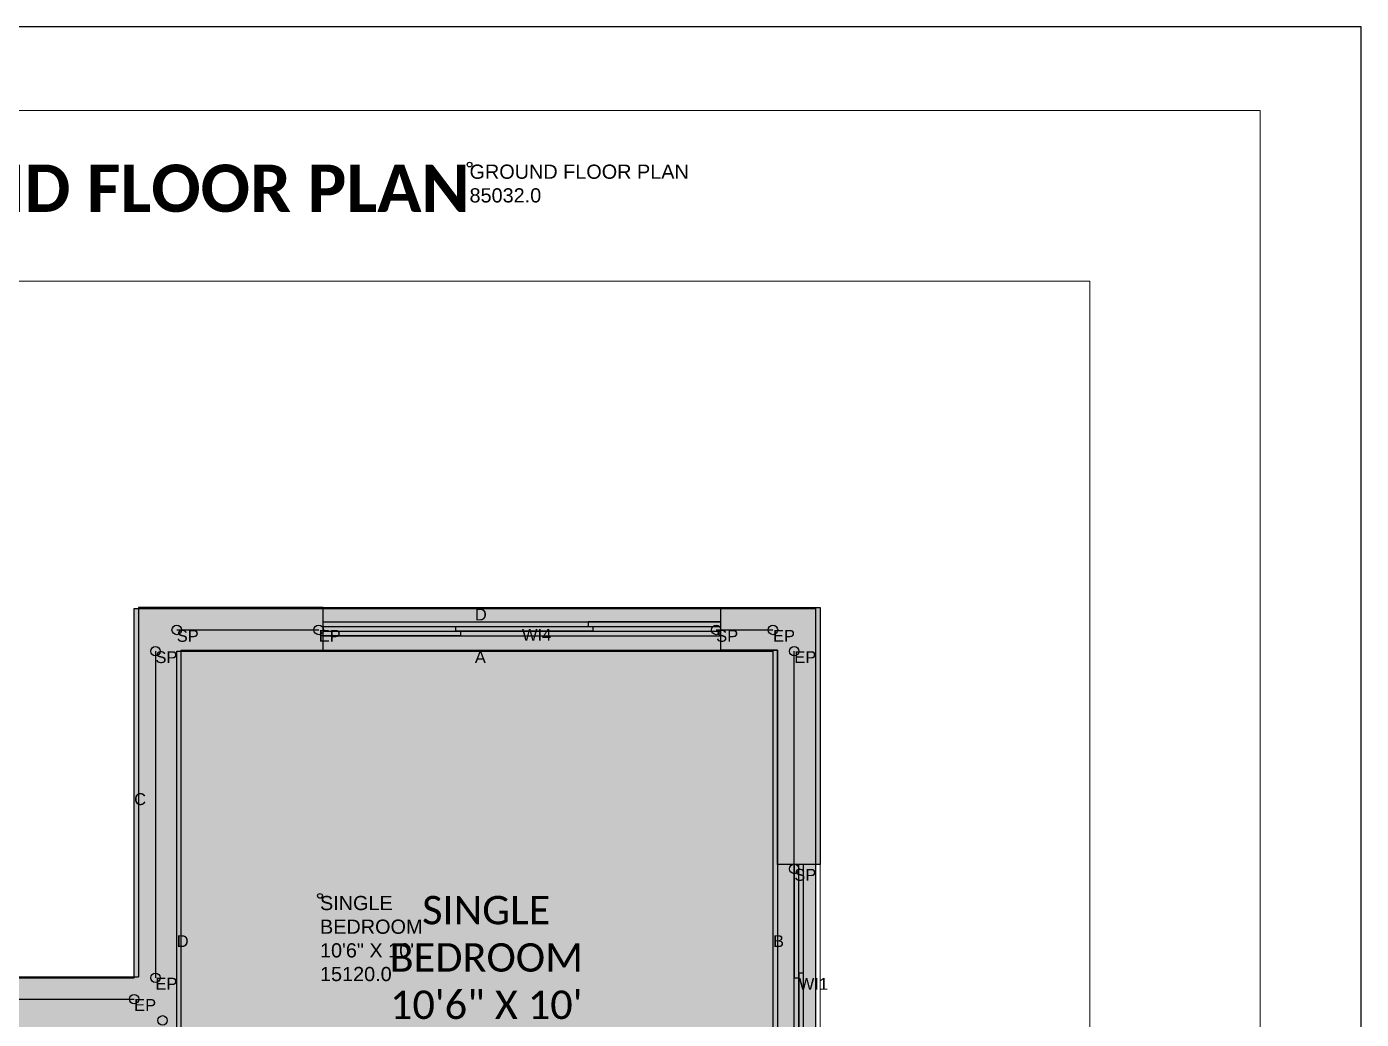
# Model space of a CAD drawing. Header units: inches. Extents: x 208 to 2767, y 154 to 849.
# Drawn here: x 468.3 to 750.3, y 639.2 to 849 of the extents above; entities that cross this region are included whole.
import ezdxf

# ---------------------------------------------------------------- set-up
doc = ezdxf.new("R2010")
doc.units = ezdxf.units.IN
for name, color, linetype, lineweight in [('A-wall_Partheight', 2, 'Continuous', 20), ('A-window frame', 252, 'Continuous', 25), ('A_Glaze_window and louvers', 141, 'Continuous', 30), ('A_text', 7, 'Continuous', 25), ('DIM PLAN', 8, 'Continuous', 18), ('L_vegetation_shrubs and groundcover', 3, 'Continuous', 13)]:
    doc.layers.add(name, color=color, linetype=linetype, lineweight=lineweight)
for name, color, linetype in [('A_hatch wall', 253, 'Continuous'), ('CenterLines', 7, 'Continuous'), ('PP-OUTER', 50, 'Continuous'), ('PP-ROOM1', 3, 'Continuous'), ('PP-Wall', 253, 'Continuous')]:
    doc.layers.add(name, color=color, linetype=linetype)
doc.styles.get("Standard").update_dxf_attribs({"font": 'arial.ttf'})

# ---------------------------------------------------------------- blocks, each defined once
blk = doc.blocks.new('A$C4C475DD6')
at = {"layer": 'A-wall_Partheight', "linetype": 'Continuous'}
blk.add_lwpolyline([(0, 9), (48, 9), (48, 0), (0, 0)], close=True, dxfattribs=at)
at = {"layer": 'A-window frame', "ltscale": 10}
for p, q in [((48, 5.5), (0, 5.5)), ((48, 4.5), (0, 4.5)), ((48, 3.5), (0, 3.5))]:
    blk.add_line(p, q, dxfattribs=at)
at = {"layer": 'A_Glaze_window and louvers', "ltscale": 10}
for points in [[(0, 5.5), (24, 5.5), (24, 4.5), (0, 4.5)], [(23, 4.5), (48, 4.5), (48, 3.5), (23, 3.5)]]:
    blk.add_lwpolyline(points, close=True, dxfattribs=at)
blk = doc.blocks.new('A$C41C6701B')
at = {"layer": 'A-wall_Partheight', "linetype": 'Continuous'}
blk.add_lwpolyline([(9, 84), (9, 0), (0, 0), (0, 84)], close=True, dxfattribs=at)
at = {"layer": 'A-window frame', "linetype": 'Continuous'}
for p, q in [((3, 0), (3, 84)), ((4, 0), (4, 84)), ((5, 0), (5, 84)), ((6, 0), (6, 84))]:
    blk.add_line(p, q, dxfattribs=at)
at = {"layer": 'A_Glaze_window and louvers', "ltscale": 10}
for points in [[(5, 84), (6, 84), (6, 56), (5, 56)], [(5, 57), (4, 57), (4, 28), (5, 28)], [(4, 29), (3, 29), (3, 0), (4, 0)]]:
    blk.add_lwpolyline(points, close=True, dxfattribs=at)

msp = doc.modelspace()

# ---------------------------------------------------------------- hatches: boundary and pattern name
at = {"layer": 'A_hatch wall'}
h = msp.add_hatch(color=250, dxfattribs=at)
h.dxf.hatch_style = 1
h.paths.add_polyline_path([(500.95, 717.23), (530.95, 717.23), (530.95, 726.23), (491.95, 726.23), (491.95, 648.23), (443.95, 648.23), (335.95, 648.23), (335.95, 517.28), (344.95, 517.28), (344.95, 537.23), (452.95, 537.23), (452.95, 543.23), (344.95, 543.23), (344.95, 639.23), (443.95, 639.23), (494.95, 639.23), (494.95, 591.23), (500.95, 591.23)])
h.paths.add_polyline_path([(635.95, 726.23), (614.95, 726.23), (614.95, 717.23), (626.95, 717.23), (626.95, 671.96), (635.95, 671.96)])
h.paths.add_polyline_path([(635.95, 623.96), (626.95, 623.96), (626.95, 597.23), (536.95, 597.23), (536.95, 591.23), (626.95, 591.23), (626.95, 579.23), (635.95, 579.23)])
h.paths.add_polyline_path([(635.95, 555.23), (626.95, 555.23), (626.95, 543.23), (542.95, 543.23), (542.95, 561.23), (536.95, 561.23), (536.95, 543.23), (500.95, 543.23), (500.95, 561.23), (494.95, 561.23), (494.95, 537.23), (494.95, 513.23), (500.95, 513.23), (500.95, 537.23), (626.95, 537.23), (626.95, 517.28), (635.95, 517.28)])
h.paths.add_polyline_path([(635.95, 433.28), (626.95, 433.28), (626.95, 411.23), (596.95, 411.23), (567.04, 411.3), (567.04, 402.23), (596.95, 402.23), (635.95, 402.23)])
h.paths.add_polyline_path([(344.95, 433.28), (335.95, 433.28), (335.95, 402.23), (351.04, 402.23), (351.04, 411.23), (344.95, 411.23)])
h.paths.add_polyline_path([(519.04, 411.23), (494.95, 411.23), (494.95, 411.23), (494.95, 402.23), (500.95, 402.23), (519.04, 402.23)])
h.paths.add_polyline_path([(446.95, 411.23), (435.04, 411.23), (435.04, 402.23), (446.95, 402.23)])
at = {"layer": 'PP-ROOM HATCH 0'}
msp.add_hatch(color=2, dxfattribs=at).paths.add_polyline_path([(335, 517), (335, 648), (491, 648), (491, 726), (635, 726), (635, 402), (335, 402), (335, 517)])
at = {"layer": 'PP-ROOM HATCH 10'}
msp.add_hatch(color=2, dxfattribs=at).paths.add_polyline_path([(335, 517), (335, 648), (491, 648), (491, 726), (635, 726), (635, 402), (335, 402), (335, 517)])
at = {"layer": 'PP-ROOM HATCH 11'}
msp.add_hatch(color=2, dxfattribs=at).paths.add_polyline_path([(335, 517), (335, 648), (491, 648), (491, 726), (635, 726), (635, 402), (335, 402), (335, 517)])
at = {"layer": 'PP-ROOM HATCH 3'}
msp.add_hatch(color=2, dxfattribs=at).paths.add_polyline_path([(500, 717), (626, 717), (626, 597), (500, 597), (500, 717)])
at = {"layer": 'PP-ROOM HATCH 4'}
msp.add_hatch(color=2, dxfattribs=at).paths.add_polyline_path([(335, 517), (335, 648), (491, 648), (491, 726), (635, 726), (635, 402), (335, 402), (335, 517)])
at = {"layer": 'PP-ROOM HATCH 8'}
msp.add_hatch(color=2, dxfattribs=at).paths.add_polyline_path([(335, 517), (335, 648), (491, 648), (491, 726), (635, 726), (635, 402), (335, 402), (335, 517)])
at = {"layer": 'PP-ROOM HATCH 9'}
msp.add_hatch(color=2, dxfattribs=at).paths.add_polyline_path([(335, 517), (335, 648), (491, 648), (491, 726), (635, 726), (635, 402), (335, 402), (335, 517)])

# ---------------------------------------------------------------- linework, layer by layer
at = {"layer": 'CenterLines'}
for p, q in [((500, 721.5), (530, 721.5)), ((614, 721.5), (626, 721.5)), ((495.5, 717), (495.5, 648)), ((630.5, 671), (630.5, 717)), ((344, 643.5), (491, 643.5))]:
    msp.add_line(p, q, dxfattribs=at)
at = {"layer": 'debug', "color": 2}
for centre in [(500, 721.5), (530, 721.5), (614, 721.5), (626, 721.5), (495.5, 717), (630.5, 717), (630.5, 671), (495.5, 648), (491, 643.5), (497, 639)]:
    msp.add_circle(centre, 1, dxfattribs=at)
at = {"layer": 'DIM PLAN'}
msp.add_lwpolyline([(526.65, 227.23), (692.95, 227.23), (692.95, 795.23), (278.95, 795.23), (278.95, 227.23), (446.65, 227.23)], dxfattribs=at)
at = {"layer": 'L_vegetation_shrubs and groundcover', "ltscale": 10}
msp.add_lwpolyline([(242.95, 174.23), (728.95, 174.23), (728.95, 831.23), (242.95, 831.23)], close=True, dxfattribs=at)
at = {"layer": 'PP ROOM-AREA', "color": 4}
for centre in [(561.88, 819.83), (530.28, 665.3)]:
    msp.add_circle(centre, 0.5, dxfattribs=at)
at = {"layer": 'PP-OUTER'}
msp.add_lwpolyline([(750.33, 848.97), (208.18, 848.97), (208.18, 153.86), (750.33, 153.86)], close=True, dxfattribs=at)
at = {"layer": 'PP-ROOM BOUNDRY 0'}
msp.add_lwpolyline([(335, 517), (335, 648), (491, 648), (491, 726), (635, 726), (635, 402), (335, 402), (335, 517)], dxfattribs=at)
at = {"layer": 'PP-ROOM BOUNDRY 10'}
msp.add_lwpolyline([(335, 517), (335, 648), (491, 648), (491, 726), (635, 726), (635, 402), (335, 402), (335, 517)], dxfattribs=at)
at = {"layer": 'PP-ROOM BOUNDRY 11'}
msp.add_lwpolyline([(335, 517), (335, 648), (491, 648), (491, 726), (635, 726), (635, 402), (335, 402), (335, 517)], dxfattribs=at)
at = {"layer": 'PP-ROOM BOUNDRY 3'}
msp.add_lwpolyline([(500, 717), (626, 717), (626, 597), (500, 597), (500, 717)], dxfattribs=at)
at = {"layer": 'PP-ROOM BOUNDRY 4'}
msp.add_lwpolyline([(335, 517), (335, 648), (491, 648), (491, 726), (635, 726), (635, 402), (335, 402), (335, 517)], dxfattribs=at)
at = {"layer": 'PP-ROOM BOUNDRY 8'}
msp.add_lwpolyline([(335, 517), (335, 648), (491, 648), (491, 726), (635, 726), (635, 402), (335, 402), (335, 517)], dxfattribs=at)
at = {"layer": 'PP-ROOM BOUNDRY 9'}
msp.add_lwpolyline([(335, 517), (335, 648), (491, 648), (491, 726), (635, 726), (635, 402), (335, 402), (335, 517)], dxfattribs=at)
at = {"layer": 'PP-ROOM1'}
msp.add_lwpolyline([(626.95, 597.23), (500.95, 597.23), (500.95, 717.23), (626.95, 717.23)], close=True, dxfattribs=at)
at = {"layer": 'PP-Wall', "ltscale": 10}
for p, q in [((491.95, 726.23), (491.95, 648.23)), ((530.95, 726.23), (491.95, 726.23)), ((530.95, 717.23), (530.95, 726.23)), ((614.95, 717.23), (614.95, 726.23)), ((614.95, 726.23), (635.95, 726.23)), ((635.95, 726.23), (635.95, 671.96)), ((500.95, 591.23), (500.95, 717.23)), ((500.95, 717.23), (530.95, 717.23)), ((626.95, 717.23), (614.95, 717.23)), ((626.95, 671.96), (626.95, 717.23)), ((635.95, 671.96), (626.95, 671.96)), ((335.95, 648.23), (491.95, 648.23))]:
    msp.add_line(p, q, dxfattribs=at)

# ---------------------------------------------------------------- block references
at = {"layer": 'A_Glaze_window and louvers', "linetype": 'Continuous', "xscale": -1}
for name, p, rotation in [('A$C41C6701B', (530.95, 717.23), 270.0000000000926), ('A$C4C475DD6', (635.95, 671.96), 89.99999999999991)]:
    msp.add_blockref(name, p, dxfattribs=dict(at, rotation=rotation))

# ---------------------------------------------------------------- texts
at = {"layer": 'A_text', "linetype": 'Continuous'}
for s, width, insert, char_height, attachment_point in [('{\\fCalibri|b1|i0|c0|p34;GROUND FLOOR PLAN }', 361.3909, (561.88, 819.83), 10, 3), ('\\pxqc;{\\fCalibri|b0|i0|c0|p34;SINGLE\\PBEDROOM\\P10\'6" X 10\'}', 70.264, (530.28, 665.3), 6, 1)]:
    msp.add_mtext_dynamic_manual_height_columns(s, width=width, gutter_width=1, heights=[0], dxfattribs=dict(at, insert=insert, char_height=char_height, attachment_point=attachment_point))
at = {"layer": 'debug', "char_height": 2.5, "attachment_point": 1}
for s, insert in [('SP', (500, 721.5)), ('EP', (530, 721.5)), ('SP', (614, 721.5)), ('EP', (626, 721.5)), ('SP', (495.5, 717)), ('EP', (630.5, 717)), ('SP', (630.5, 671)), ('EP', (495.5, 648)), ('EP', (491, 643.5))]:
    msp.add_mtext(s, dxfattribs=dict(at, insert=insert))
at = {"layer": 'PP ROOM-AREA', "char_height": 3, "attachment_point": 1}
for s, insert in [('GROUND FLOOR PLAN \\P85032.0', (561.88, 819.83)), ('SINGLE\\PBEDROOM\\P10\'6" X 10\'\\P15120.0', (530.28, 665.3))]:
    msp.add_mtext(s, dxfattribs=dict(at, insert=insert))
at = {"layer": 'PP-ROOM BOUNDRY 0', "char_height": 2.5, "attachment_point": 1}
for s, insert in [('D', (563, 726)), ('C', (491, 687))]:
    msp.add_mtext(s, dxfattribs=dict(at, insert=insert))
at = {"layer": 'PP-ROOM BOUNDRY 10', "char_height": 2.5, "attachment_point": 1}
for s, insert in [('D', (563, 726)), ('C', (491, 687))]:
    msp.add_mtext(s, dxfattribs=dict(at, insert=insert))
at = {"layer": 'PP-ROOM BOUNDRY 11', "char_height": 2.5, "attachment_point": 1}
for s, insert in [('D', (563, 726)), ('C', (491, 687))]:
    msp.add_mtext(s, dxfattribs=dict(at, insert=insert))
at = {"layer": 'PP-ROOM BOUNDRY 3', "char_height": 2.5, "attachment_point": 1}
for s, insert in [('A', (563, 717)), ('D', (500, 657)), ('B', (626, 657))]:
    msp.add_mtext(s, dxfattribs=dict(at, insert=insert))
at = {"layer": 'PP-ROOM BOUNDRY 4', "char_height": 2.5, "attachment_point": 1}
for s, insert in [('D', (563, 726)), ('C', (491, 687))]:
    msp.add_mtext(s, dxfattribs=dict(at, insert=insert))
at = {"layer": 'PP-ROOM BOUNDRY 8', "char_height": 2.5, "attachment_point": 1}
for s, insert in [('D', (563, 726)), ('C', (491, 687))]:
    msp.add_mtext(s, dxfattribs=dict(at, insert=insert))
at = {"layer": 'PP-ROOM BOUNDRY 9', "char_height": 2.5, "attachment_point": 1}
for s, insert in [('D', (563, 726)), ('C', (491, 687))]:
    msp.add_mtext(s, dxfattribs=dict(at, insert=insert))
at = {"layer": 'PP-WINDOW LABEL', "char_height": 2.5, "attachment_point": 1}
for s, insert in [('WI4', (572.95, 721.73)), ('WI1', (631.45, 647.96))]:
    msp.add_mtext(s, dxfattribs=dict(at, insert=insert))

doc.saveas('drawing.dxf')
